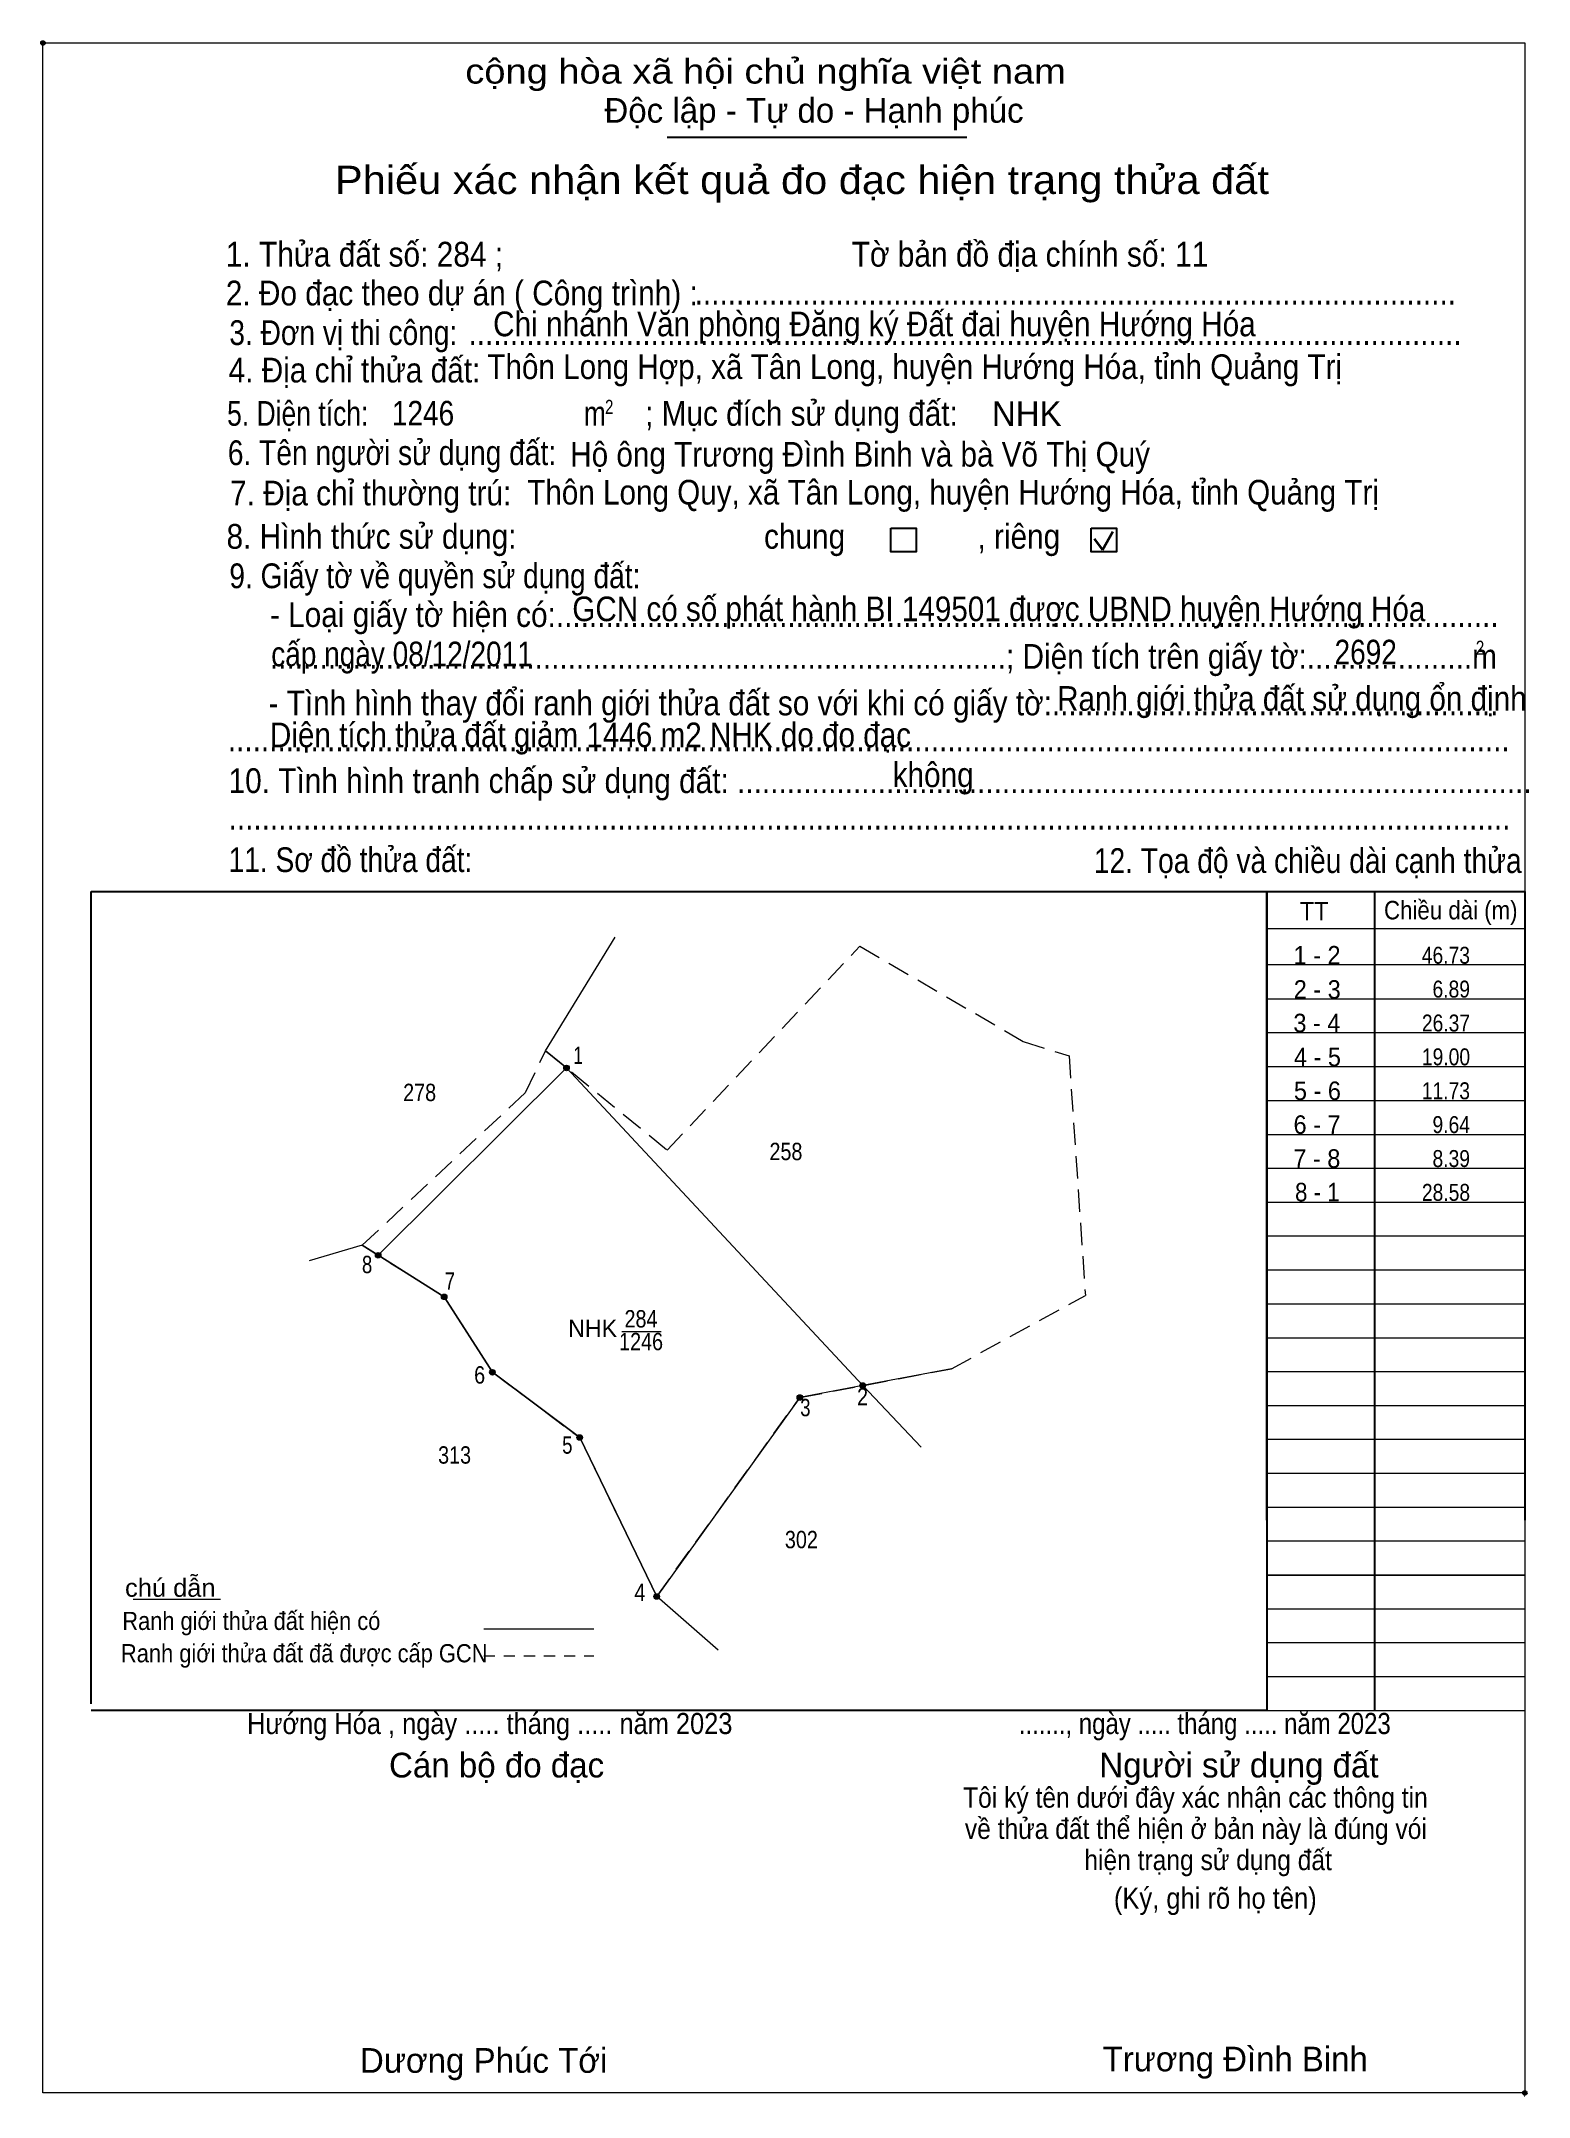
# Model space of a CAD drawing. Header units: metres. Extents: x 543186 to 543843, y 1835163 to 1836103.
# Drawn here: x 543185.6 to 543345.7, y 1835882.1 to 1836103.2 of the extents above.
import ezdxf
from ezdxf.enums import TextEntityAlignment as Align

# ---------------------------------------------------------------- set-up
doc = ezdxf.new("R2010")
doc.units = ezdxf.units.M
doc.header["$LTSCALE"] = 0.8
doc.header["$PDMODE"] = 32
doc.header["$PDSIZE"] = 0.4
doc.linetypes.add('MEDIUM_DASHED', pattern=[4.5, 3, -1.5])
doc.linetypes.add('SHORT_DASHED', pattern=[2.7, 1.5, -1.2])
for name, color, linetype, lineweight in [('1', 7, 'Continuous', 13), ('10', 7, 'MEDIUM_DASHED', 13), ('17', 7, 'Continuous', 13), ('2', 7, 'Continuous', 25), ('30', 7, 'Continuous', 13), ('36', 7, 'Continuous', 13), ('6', 7, 'Continuous', 13), ('63', 7, 'Continuous', 13)]:
    doc.layers.add(name, color=color, linetype=linetype, lineweight=lineweight)

msp = doc.modelspace()

# ---------------------------------------------------------------- hatches: boundary and pattern name
at = {"layer": '63'}
for points in [[(543242.43, 1835992.77, 1), (543241.83, 1835992.77, 1)], [(543222.16, 1835972.62, 1), (543221.56, 1835972.62, 1)], [(543229.26, 1835968.15, 1), (543228.66, 1835968.15, 1)], [(543234.45, 1835960.03, 1), (543233.85, 1835960.03, 1)], [(543274.3, 1835958.6, 1), (543273.7, 1835958.6, 1)], [(543267.53, 1835957.31, 1), (543266.93, 1835957.31, 1)], [(543267.53, 1835957.31, 1), (543266.93, 1835957.31, 1)], [(543243.85, 1835953.01, 1), (543243.25, 1835953.01, 1)], [(543252.13, 1835935.91, 1), (543251.53, 1835935.91, 1)]]:
    msp.add_hatch(color=256, dxfattribs=at).paths.add_polyline_path(points)

# ---------------------------------------------------------------- linework, layer by layer
at = {"layer": '1'}
msp.add_lwpolyline([(543242.13, 1835992.77), (543274, 1835958.6), (543267.23, 1835957.31), (543251.83, 1835935.91), (543243.55, 1835953.01), (543234.15, 1835960.03), (543228.96, 1835968.15), (543221.86, 1835972.62)], close=True, dxfattribs=at)
at = {"layer": '10'}
msp.add_line((543283.55, 1835960.41), (543297.95, 1835968.3), dxfattribs=at)
for points in [[(543239.86, 1835994.61), (543252.97, 1835983.94), (543273.69, 1836005.86), (543291.24, 1835995.63), (543296.19, 1835994.06), (543297.95, 1835968.3)], [(543220.15, 1835973.69), (543237.71, 1835990.12), (543239.86, 1835994.61)], [(543220.15, 1835973.69), (543228.96, 1835968.15), (543234.15, 1835960.03), (543243.55, 1835953.01), (543251.83, 1835935.91)], [(543251.83, 1835935.91), (543267.23, 1835957.31), (543283.55, 1835960.41)]]:
    msp.add_lwpolyline(points, dxfattribs=at)
at = {"layer": '10', "linetype": 'Continuous'}
for points in [[(543221.86, 1835972.62), (543228.96, 1835968.15), (543234.15, 1835960.03), (543243.55, 1835953.01), (543251.83, 1835935.91)], [(543274, 1835958.6), (543267.23, 1835957.31), (543251.83, 1835935.91)]]:
    msp.add_lwpolyline(points, dxfattribs=at)
at = {"layer": '17'}
msp.add_line((543195.51, 1835935.62), (543204.91, 1835935.62), dxfattribs=at)
at = {"layer": '2'}
for p, q in [((543252.95, 1836092.91), (543285.19, 1836092.91)), ((543190.99, 1836011.75), (543317.47, 1836011.75)), ((543190.99, 1835924.37), (543190.99, 1836011.75)), ((543317.47, 1836011.75), (543317.47, 1835923.66)), ((543317.47, 1835923.66), (543190.99, 1835923.66))]:
    msp.add_line(p, q, dxfattribs=at)
at = {"layer": '2', "lineweight": 35}
for p, q in [((543298.88, 1836049.69), (543299.79, 1836048.51)), ((543299.79, 1836048.51), (543300.9, 1836050.49))]:
    msp.add_line(p, q, dxfattribs=at)
at = {"layer": '2', "lineweight": 13}
msp.add_lwpolyline([(543185.8, 1836103.03), (543345.24, 1836103.03), (543345.24, 1835882.5), (543185.8, 1835882.5)], close=True, dxfattribs=at)
at = {"layer": '2'}
for points in [[(543277.03, 1836050.83), (543279.76, 1836050.83), (543279.76, 1836048.28), (543277.03, 1836048.28)], [(543298.57, 1836050.83), (543301.31, 1836050.83), (543301.31, 1836048.28), (543298.57, 1836048.28)]]:
    msp.add_lwpolyline(points, close=True, dxfattribs=at)
for p in [(543185.8, 1836103.03), (543345.24, 1835882.5)]:
    msp.add_point(p, dxfattribs=at)
at = {"layer": '30', "lineweight": 25}
for p, q in [((543317.47, 1835944.13), (543317.47, 1836011.75)), ((543329.07, 1836011.75), (543329.07, 1835923.66))]:
    msp.add_line(p, q, dxfattribs=at)
at = {"layer": '30'}
for p, q in [((543317.47, 1836007.77), (543345.24, 1836007.77)), ((543317.47, 1836003.91), (543345.24, 1836003.91)), ((543317.4, 1836000.19), (543345.17, 1836000.19)), ((543317.47, 1835996.57), (543345.24, 1835996.57)), ((543317.47, 1835992.91), (543345.24, 1835992.91)), ((543317.47, 1835989.27), (543345.24, 1835989.27)), ((543317.47, 1835985.62), (543345.24, 1835985.62)), ((543317.47, 1835981.98), (543345.24, 1835981.98)), ((543317.47, 1835978.33), (543345.24, 1835978.33)), ((543317.47, 1835974.69), (543345.24, 1835974.69)), ((543317.47, 1835971.04), (543345.24, 1835971.04)), ((543317.47, 1835967.4), (543345.24, 1835967.4)), ((543317.47, 1835963.75), (543345.24, 1835963.75)), ((543317.47, 1835960.11), (543345.24, 1835960.11)), ((543317.47, 1835956.46), (543345.24, 1835956.46)), ((543317.47, 1835952.82), (543345.24, 1835952.82)), ((543317.47, 1835949.17), (543345.24, 1835949.17)), ((543317.47, 1835945.53), (543345.24, 1835945.53)), ((543317.47, 1835941.88), (543345.24, 1835941.88)), ((543317.47, 1835938.24), (543345.24, 1835938.24)), ((543317.47, 1835938.22), (543345.24, 1835938.22)), ((543317.47, 1835934.59), (543345.24, 1835934.59)), ((543317.47, 1835930.95), (543345.24, 1835930.95)), ((543317.47, 1835927.3), (543345.24, 1835927.3)), ((543317.47, 1835923.66), (543345.24, 1835923.66))]:
    msp.add_line(p, q, dxfattribs=at)
at = {"layer": '30', "lineweight": 25}
msp.add_lwpolyline([(543317.47, 1836011.75), (543345.24, 1836011.75), (543345.24, 1835944.13)], dxfattribs=at)
at = {"layer": '36'}
for p, q in [((543221.86, 1835972.62), (543242.13, 1835992.77)), ((543258.44, 1835930.14), (543251.83, 1835935.91))]:
    msp.add_line(p, q, dxfattribs=at)
for points in [[(543242.13, 1835992.77), (543239.86, 1835994.61), (543247.35, 1836006.82)], [(543242.13, 1835992.77), (543274, 1835958.6), (543280.29, 1835951.97)], [(543221.86, 1835972.62), (543220.15, 1835973.69), (543214.43, 1835972.01)], [(543283.55, 1835960.41), (543283.55, 1835960.41), (543274, 1835958.6)]]:
    msp.add_lwpolyline(points, dxfattribs=at)
at = {"layer": '6'}
msp.add_line((543233.22, 1835932.44), (543245.08, 1835932.44), dxfattribs=at)
at = {"layer": '6', "linetype": 'SHORT_DASHED'}
msp.add_line((543233.22, 1835929.54), (543245.08, 1835929.54), dxfattribs=at)
at = {"layer": '63'}
msp.add_line((543248.09, 1835964.43), (543252.3, 1835964.43), dxfattribs=at)
for centre in [(543242.13, 1835992.77), (543221.86, 1835972.62), (543228.96, 1835968.15), (543234.15, 1835960.03), (543274, 1835958.6), (543267.23, 1835957.31), (543267.23, 1835957.31), (543243.55, 1835953.01), (543251.83, 1835935.91)]:
    msp.add_circle(centre, 0.3, dxfattribs=at)

# ---------------------------------------------------------------- texts
at = {"layer": '1', "width": 0.85}
for s, p in [('278', (543226.325, 1835989.2)), ('258', (543265.735, 1835982.85)), ('284', (543250.14, 1835964.85)), ('1246', (543250.15, 1835962.4)), ('313', (543230.085, 1835950.2)), ('302', (543267.395, 1835941.1))]:
    msp.add_text(s, height=1.87, dxfattribs=at).set_placement(p, align=Align.CENTER)
at = {"layer": '1'}
msp.add_text('NHK', height=1.87, dxfattribs=at).set_placement((543244.94, 1835963.81), align=Align.CENTER)
at = {"layer": '10'}
for s, height, width, p in [('1 - 2', 1.989, 0.95, (543322.875, 1836003.9)), ('2 - 3', 1.989, 0.95, (543322.895, 1836000.22)), ('3 - 4', 1.989, 0.95, (543322.86, 1835996.61)), ('4 - 5', 1.989, 0.95, (543322.92, 1835992.95)), ('5 - 6', 1.989, 0.95, (543322.915, 1835989.32)), ('6 - 7', 1.989, 0.95, (543322.875, 1835985.68)), ('7 - 8', 1.989, 0.95, (543322.855, 1835982.03)), ('8 - 1', 1.99, 0.9, (543322.905, 1835978.42))]:
    msp.add_text(s, height=height, dxfattribs=dict(at, width=width)).set_placement(p, align=Align.CENTER)
at = {"layer": '2'}
for s, height, width, p in [('cộng hòa xã hội chủ nghĩa việt nam', 2.661, 1.15, (543231.24, 1836098.66)), ('1. Thửa đất số: 284 ;                                          Tờ bản đồ địa chính số: 11', 2.67, 0.9, (543205.47, 1836078.97)), ('2. Đo đạc theo dự án ( Công trình) : ', 2.663, 0.9, (543205.47, 1836074.8)), ('Chi nhánh Văn phòng Đăng ký Đất đai huyện Hướng Hóa', 2.661, 0.9, (543234.23, 1836071.48)), ('............................................................................................', 2.663, 0.9, (543255.91, 1836074.89)), ('3. Đơn vị thi công:', 2.663, 0.85, (543205.85, 1836070.54)), ('4. Địa chỉ thửa đất:', 2.663, 0.9, (543205.77, 1836066.51)), ('........................................................................................................................', 2.663, 0.9, (543231.58, 1836070.54)), ('Thôn Long Hợp, xã Tân Long, huyện Hướng Hóa, tỉnh Quảng Trị', 2.65, 0.9, (543233.61, 1836066.88)), ('; Mục đích sử dụng đất:', 2.661, 0.9, (543250.58, 1836061.85)), ('5. Diện tích:', 2.663, 0.8, (543205.61, 1836061.85)), ('1246', 2.65, 0.85, (543223.34, 1836061.88)), ('m', 2.661, 0.8, (543243.99, 1836061.85)), ('2', 1.521, 0.8, (543246.27, 1836063.12)), ('6. Tên người sử dụng đất:', 2.663, 0.85, (543205.69, 1836057.62)), ('Hộ ông Trương Đình Binh và bà Võ Thị Quý', 2.65, 0.9, (543242.53, 1836057.46)), ('7. Địa chỉ thường trú:', 2.663, 0.9, (543205.93, 1836053.28)), ('Thôn Long Quy, xã Tân Long, huyện Hướng Hóa, tỉnh Quảng Trị', 2.65, 0.9, (543237.9, 1836053.38)), ('8. Hình thức sử dụng:', 2.663, 0.9, (543205.55, 1836048.62)), ('chung                , riêng', 2.661, 0.9, (543263.38, 1836048.62)), ('9. Giấy tờ về quyền sử dụng đất:', 2.663, 0.85, (543205.85, 1836044.38)), ('     - Loại giấy tờ hiện có:..................................................................................................................', 2.661, 0.9, (543205.77, 1836040.21)), ('GCN có số phát hành BI 149501 được UBND huyện Hướng Hóa ', 2.65, 0.9, (543242.75, 1836040.83)), ('cấp ngày 08/12/2011', 2.65, 0.85, (543210.36, 1836035.98)), ('     .........................................................................................; Diện tích trên giấy tờ:....................m', 2.661, 0.9, (543205.77, 1836035.71)), ('2692', 2.65, 0.85, (543324.76, 1836036.18)), ('2', 1.521, 0.8, (543339.96, 1836037.21)), ('     - Tình hình thay đổi ranh giới thửa đất so với khi có giấy tờ:......................................................', 2.661, 0.9, (543205.62, 1836030.7)), ('Ranh giới thửa đất sử dụng ổn định', 2.65, 0.9, (543294.91, 1836031.19)), ('Diện tích thửa đất giảm 1446 m2 NHK do đo đạc', 2.65, 0.9, (543210.22, 1836027.27)), ('...........................................................................................................................................................', 2.661, 0.9, (543205.69, 1836026.84)), ('10. Tình hình tranh chấp sử dụng đất: ................................................................................................', 2.663, 0.9, (543205.77, 1836022.34)), ('không', 2.661, 0.9, (543277.21, 1836022.98)), ('...........................................................................................................................................................', 2.661, 0.9, (543205.77, 1836018.41)), ('11. Sơ đồ thửa đất:', 2.663, 0.85, (543205.77, 1836013.84)), ('12. Tọa độ và chiều dài cạnh thửa', 2.668, 0.85, (543298.86, 1836013.74)), ('Hướng Hóa , ngày ..... tháng ..... năm 2023', 2.27, 0.9, (543207.76, 1835921.11)), ('......., ngày ..... tháng ..... năm 2023', 2.27, 0.85, (543290.79, 1835921.11)), ('(Ký, ghi rõ họ tên)', 2.281, 0.9, (543301.02, 1835902.32))]:
    msp.add_text(s, height=height, dxfattribs=dict(at, width=width)).set_placement(p)
for s, height, p in [('Độc lập - Tự do - Hạnh phúc', 2.661, (543246.2, 1836094.45)), ('NHK', 2.65, (543287.9, 1836061.84)), ('Cán bộ đo đạc', 2.661, (543223.03, 1835916.44)), ('Người sử dụng đất', 2.661, (543299.45, 1835916.44)), ('Dương Phúc Tới', 2.66, (543219.9, 1835884.67)), ('Trương Đình Binh', 2.65, (543299.81, 1835884.83))]:
    msp.add_text(s, height=height, dxfattribs=at).set_placement(p)
for s, height, width, p in [('Phiếu xác nhận kết quả đo đạc hiện trạng thửa đất', 3.041, 1.1, (543267.45, 1836086.78)), ('Tôi ký tên dưới đây xác nhận các thông tin', 2.199, 0.9, (543309.79, 1835913.19)), ('về thửa đất thể hiện ở bản này là đúng vói', 2.199, 0.9, (543309.84, 1835909.83)), ('hiện trạng sử dụng đất', 2.199, 0.9, (543311.155, 1835906.47))]:
    msp.add_text(s, height=height, dxfattribs=dict(at, width=width)).set_placement(p, align=Align.CENTER)
msp.add_text('.', height=0.7605, dxfattribs=at).set_placement((543345.21, 1835882.08), align=Align.CENTER)
at = {"layer": '30'}
for s, height, width, p in [('TT', 1.983, 0.95, (543321.03, 1836008.64)), ('Chiều dài (m)', 1.989, 0.9, (543330.08, 1836008.75))]:
    msp.add_text(s, height=height, dxfattribs=dict(at, width=width)).set_placement(p)
at = {"layer": '6'}
for s, height, width, p in [('chú dẫn', 1.949, 1.05, (543194.63, 1835935.88)), ('Ranh giới thửa đất hiện có ', 1.949, 0.9, (543194.34, 1835932.31)), ('Ranh giới thửa đất đã được cấp GCN', 1.954, 0.9, (543194.19, 1835928.83))]:
    msp.add_text(s, height=height, dxfattribs=dict(at, width=width)).set_placement(p)
at = {"layer": '63'}
for s, height, width, p in [('46.73', 1.823, 0.85, (543339.33, 1836003.98)), ('6.89', 1.823, 0.85, (543339.33, 1836000.34)), ('26.37', 1.823, 0.85, (543339.34, 1835996.69)), (' 1', 1.87, 0.75, (543243.9, 1835993.19)), ('19.00', 1.823, 0.85, (543339.34, 1835993.05)), ('11.73', 1.823, 0.85, (543339.33, 1835989.4)), ('9.64', 1.823, 0.85, (543339.33, 1835985.76)), ('8.39', 1.823, 0.85, (543339.33, 1835982.11)), ('28.58', 1.823, 0.85, (543339.34, 1835978.47)), (' 8', 1.87, 0.8, (543221.23, 1835970.69)), (' 7', 1.87, 0.8, (543230.14, 1835968.91)), (' 6', 1.87, 0.85, (543233.37, 1835958.81)), (' 3', 1.87, 0.8, (543268.38, 1835955.3)), (' 2', 1.87, 0.85, (543274.57, 1835956.47)), (' 5', 1.87, 0.8, (543242.77, 1835951.27)), (' 4', 1.87, 0.85, (543250.61, 1835935.43))]:
    msp.add_text(s, height=height, dxfattribs=dict(at, width=width)).set_placement(p, align=Align.RIGHT)

doc.saveas('drawing.dxf')
